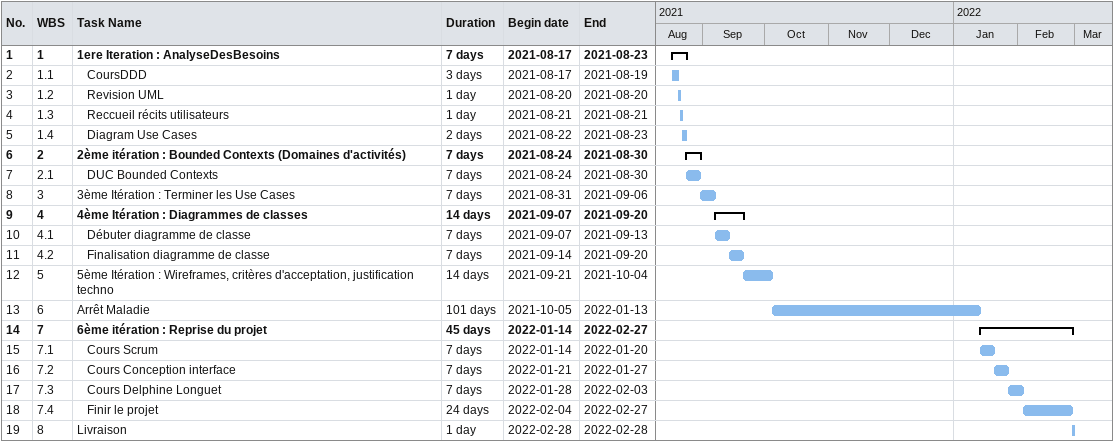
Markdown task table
| ID | WBS | Task | Duration | Start | Finish |
|---|---|---|---|---|---|
| 1 | 1 | **1ere Iteration : AnalyseDesBesoins** | 7d | 2021-08-17 | 2021-08-23 |
| 2 | 1.1 | CoursDDD | 3d | 2021-08-17 | 2021-08-19 |
| 3 | 1.2 | Revision UML | 1d | 2021-08-20 | 2021-08-20 |
| 4 | 1.3 | Reccueil récits utilisateurs | 1d | 2021-08-21 | 2021-08-21 |
| 5 | 1.4 | Diagram Use Cases | 2d | 2021-08-22 | 2021-08-23 |
| 6 | 2 | **2ème itération : Bounded Contexts (Domaines d'activités)** | 7d | 2021-08-24 | 2021-08-30 |
| 7 | 2.1 | DUC Bounded Contexts | 7d | 2021-08-24 | 2021-08-30 |
| 8 | 3 | 3ème Itération : Terminer les Use Cases | 7d | 2021-08-31 | 2021-09-06 |
| 9 | 4 | **4ème Itération : Diagrammes de classes** | 14d | 2021-09-07 | 2021-09-20 |
| 10 | 4.1 | Débuter diagramme de classe | 7d | 2021-09-07 | 2021-09-13 |
| 11 | 4.2 | Finalisation diagramme de classe | 7d | 2021-09-14 | 2021-09-20 |
| 12 | 5 | 5ème Itération : Wireframes, critères d'acceptation, justification techno | 14d | 2021-09-21 | 2021-10-04 |
| 13 | 6 | Arrêt Maladie | 101d | 2021-10-05 | 2022-01-13 |
| 14 | 7 | **6ème itération : Reprise du projet** | 45d | 2022-01-14 | 2022-02-27 |
| 15 | 7.1 | Cours Scrum | 7d | 2022-01-14 | 2022-01-20 |
| 16 | 7.2 | Cours Conception interface | 7d | 2022-01-21 | 2022-01-27 |
| 17 | 7.3 | Cours Delphine Longuet | 7d | 2022-01-28 | 2022-02-03 |
| 18 | 7.4 | Finir le projet | 24d | 2022-02-04 | 2022-02-27 |
| 19 | 8 | Livraison | 1d | 2022-02-28 | 2022-02-28 |
